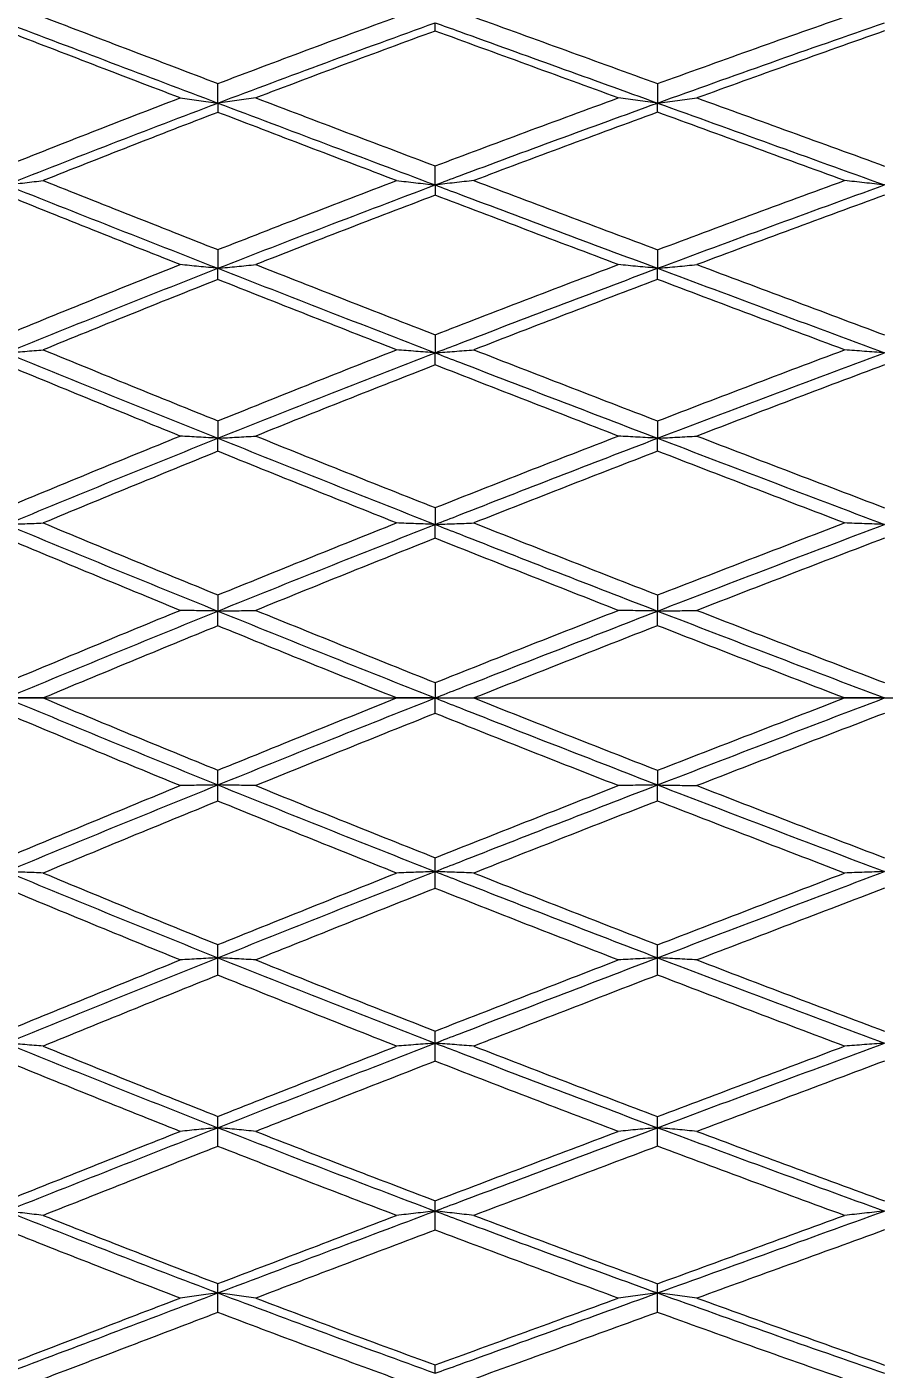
# Model space of a CAD drawing. Extents: x 6453 to 7582, y 0 to 827.
# Drawn here: x 6612.41 to 6621.37, y 655.28 to 669.31 of the extents above; entities that cross this region are included whole.
import ezdxf

# ---------------------------------------------------------------- set-up
doc = ezdxf.new("R2010")
doc.units = 0
doc.header["$LTSCALE"] = 30
doc.header["$MEASUREMENT"] = 0
doc.header["$PDMODE"] = 3
doc.header["$PDSIZE"] = -10
doc.linetypes.add('CENTER', pattern=[2, 1.25, -0.25, 0.25, -0.25])
doc.layers.get('0').update_dxf_attribs({"linetype": 'CONTINUOUS'})
doc.layers.get('DEFPOINTS').update_dxf_attribs({"linetype": 'CONTINUOUS'})
doc.layers.add('1', color=7, linetype='CONTINUOUS')
doc.layers.add('DEF_LAYER_ASSEM_MEMBER', color=7, linetype='CONTINUOUS')
doc.styles.add('Daelim Dimension', font='')
doc.styles.get('Daelim Dimension').set_extended_font_data('나눔고딕')
doc.dimstyles.new('DEFAULT', dxfattribs={"dimscale": 2, "dimtxt": 2, "dimasz": 2, "dimexe": 0, "dimexo": 2, "dimgap": 1, "dimtad": 1, "dimdec": 1, "dimzin": 9, "dimdsep": 46, "dimtxsty": 'Daelim Dimension', "dimcen": 0.5, "dimclrd": 252, "dimclre": 252, "dimclrt": 3, "dimadec": 1, "dimazin": 0, "dimtfac": 1, "dimtdec": 1, "dimtix": 1, "dimtmove": 0, "dimatfit": 3, "dimfxl": 1, "dimtolj": 1, "dimtzin": 1, "dimlwd": 9, "dimlwe": 9, "dimarcsym": 0})

# ---------------------------------------------------------------- blocks, each defined once
blk = doc.blocks.new('*D59')
at = {"color": 5, "lineweight": 9, "ltscale": 0.5, "transparency": 16777216}
for p, q in [((6568.318, 770.756), (6545.684, 770.756)), ((6547.684, 555.901), (6547.684, 766.756)), ((6751.186, 551.901), (6545.684, 551.901))]:
    blk.add_line(p, q, dxfattribs=at)
at = {"color": 5, "ltscale": 0.5, "transparency": 16777216}
for points in [[(6547.017, 766.756), (6548.35, 766.756), (6547.684, 770.756)], [(6547.017, 555.901), (6548.35, 555.901), (6547.684, 551.901)]]:
    blk.add_solid(points, dxfattribs=at)
at = {"layer": 'DEFPOINTS', "color": 0, "ltscale": 0.5, "transparency": 16777216}
for p in [(6547.684, 770.756), (6572.318, 770.756), (6755.186, 551.901)]:
    blk.add_point(p, dxfattribs=at)
at = {"color": 7, "ltscale": 0.5, "transparency": 16777216, "insert": (6540.24, 655.001), "char_height": 10, "attachment_point": 5, "rotation": 90, "style": 'Daelim Dimension'}
blk.add_mtext('\\A1;219', dxfattribs=at)

msp = doc.modelspace()

# ---------------------------------------------------------------- linework, layer by layer
at = {"layer": '1', "color": 7, "linetype": 'Continuous', "lineweight": 18}
for points in [[(6612.19, 669.352), (6612.917, 669.076), (6613.655, 668.796), (6614.403, 668.513)], [(6612.577, 669.413), (6612.881, 669.297), (6613.49, 669.065), (6614.098, 668.833), (6614.403, 668.717)], [(6614.403, 668.717), (6614.707, 668.833), (6615.322, 669.064), (6615.952, 669.297), (6616.271, 669.413)], [(6614.403, 668.513), (6615.15, 668.796), (6615.908, 669.076), (6616.675, 669.352)], [(6616.675, 669.266), (6616.675, 669.281), (6616.675, 669.309), (6616.675, 669.338), (6616.675, 669.352)], [(6617.079, 669.413), (6617.4, 669.297), (6618.041, 669.065), (6618.681, 668.832), (6619, 668.716)], [(6619, 668.716), (6619.317, 668.831), (6619.96, 669.063), (6620.621, 669.296), (6620.955, 669.413)], [(6619, 668.513), (6619.784, 668.796), (6620.575, 669.076), (6621.373, 669.352)], [(6614.008, 668.567), (6613.705, 668.683), (6613.099, 668.915), (6612.493, 669.148), (6612.19, 669.265)], [(6616.675, 669.266), (6616.354, 669.149), (6615.721, 668.915), (6615.103, 668.683), (6614.799, 668.567)], [(6618.589, 668.567), (6618.271, 668.683), (6617.633, 668.916), (6616.994, 669.149), (6616.675, 669.266)], [(6621.373, 669.267), (6621.037, 669.149), (6620.375, 668.914), (6619.73, 668.682), (6619.412, 668.567)], [(6614.403, 668.513), (6614.403, 668.547), (6614.403, 668.615), (6614.403, 668.683), (6614.403, 668.717)], [(6619, 668.716), (6619, 668.683), (6619, 668.615), (6619, 668.547), (6619, 668.513)], [(6612.19, 667.857), (6612.486, 667.975), (6613.084, 668.211), (6613.697, 668.448), (6614.008, 668.567)], [(6612.19, 667.657), (6612.917, 667.945), (6613.655, 668.23), (6614.403, 668.513)], [(6614.008, 668.567), (6614.073, 668.558), (6614.204, 668.54), (6614.336, 668.522), (6614.403, 668.513)], [(6614.799, 668.567), (6614.733, 668.558), (6614.601, 668.54), (6614.469, 668.522), (6614.403, 668.513)], [(6614.403, 668.513), (6615.15, 668.23), (6615.908, 667.945), (6616.675, 667.657)], [(6614.403, 668.513), (6614.403, 668.497), (6614.403, 668.465), (6614.403, 668.432), (6614.403, 668.416)], [(6614.799, 668.567), (6615.112, 668.448), (6615.738, 668.21), (6616.363, 667.974), (6616.675, 667.856)], [(6616.675, 667.856), (6616.985, 667.973), (6617.615, 668.209), (6618.262, 668.447), (6618.589, 668.567)], [(6619, 668.513), (6618.931, 668.522), (6618.794, 668.54), (6618.657, 668.558), (6618.589, 668.567)], [(6619, 668.513), (6619.069, 668.522), (6619.207, 668.54), (6619.344, 668.558), (6619.412, 668.567)], [(6619, 668.513), (6619.784, 668.23), (6620.575, 667.945), (6621.373, 667.657)], [(6619, 668.417), (6619, 668.433), (6619, 668.465), (6619, 668.497), (6619, 668.513)], [(6619.412, 668.567), (6619.736, 668.449), (6620.387, 668.213), (6621.044, 667.975), (6621.373, 667.855)], [(6614.403, 668.416), (6614.091, 668.297), (6613.475, 668.058), (6612.874, 667.821), (6612.577, 667.703)], [(6616.271, 667.703), (6615.961, 667.821), (6615.338, 668.058), (6614.715, 668.297), (6614.403, 668.416)], [(6619, 668.417), (6618.672, 668.297), (6618.023, 668.058), (6617.391, 667.821), (6617.079, 667.703)], [(6620.955, 667.703), (6620.628, 667.823), (6619.975, 668.061), (6619.324, 668.299), (6619, 668.417)], [(6616.675, 667.657), (6616.675, 667.69), (6616.675, 667.756), (6616.675, 667.823), (6616.675, 667.856)], [(6612.19, 667.657), (6612.255, 667.665), (6612.384, 667.68), (6612.513, 667.696), (6612.577, 667.703)], [(6612.19, 667.657), (6612.917, 667.369), (6613.655, 667.079), (6614.403, 666.786)], [(6612.577, 667.703), (6612.881, 667.582), (6613.49, 667.341), (6614.098, 667.101), (6614.403, 666.981)], [(6614.403, 666.981), (6614.705, 667.099), (6615.318, 667.339), (6615.951, 667.581), (6616.271, 667.703)], [(6614.403, 666.786), (6615.15, 667.079), (6615.908, 667.369), (6616.675, 667.657)], [(6616.271, 667.703), (6616.338, 667.696), (6616.472, 667.68), (6616.607, 667.665), (6616.675, 667.657)], [(6617.079, 667.703), (6617.012, 667.696), (6616.877, 667.68), (6616.742, 667.665), (6616.675, 667.657)], [(6616.675, 667.657), (6616.675, 667.639), (6616.675, 667.604), (6616.675, 667.568), (6616.675, 667.55)], [(6617.079, 667.703), (6617.4, 667.582), (6618.041, 667.34), (6618.681, 667.1), (6619, 666.98)], [(6619, 666.98), (6619.319, 667.099), (6619.964, 667.34), (6620.622, 667.582), (6620.955, 667.703)], [(6619, 666.786), (6619.784, 667.079), (6620.575, 667.369), (6621.373, 667.657)], [(6621.373, 667.657), (6621.303, 667.665), (6621.163, 667.68), (6621.024, 667.696), (6620.955, 667.703)], [(6614.008, 666.825), (6613.705, 666.945), (6613.099, 667.186), (6612.493, 667.428), (6612.19, 667.549)], [(6616.675, 667.55), (6616.352, 667.427), (6615.717, 667.184), (6615.101, 666.944), (6614.799, 666.825)], [(6618.589, 666.825), (6618.271, 666.945), (6617.633, 667.186), (6616.994, 667.429), (6616.675, 667.55)], [(6621.373, 667.551), (6621.048, 667.432), (6620.397, 667.193), (6619.741, 666.948), (6619.412, 666.825)], [(6614.403, 666.981), (6614.403, 666.948), (6614.403, 666.883), (6614.403, 666.818), (6614.403, 666.786)], [(6619, 666.98), (6619, 666.947), (6619, 666.883), (6619, 666.818), (6619, 666.786)], [(6612.19, 666.092), (6612.485, 666.213), (6613.083, 666.456), (6613.697, 666.702), (6614.008, 666.825)], [(6612.19, 665.903), (6612.917, 666.199), (6613.655, 666.494), (6614.403, 666.786)], [(6614.403, 666.786), (6614.336, 666.792), (6614.204, 666.805), (6614.073, 666.818), (6614.008, 666.825)], [(6614.403, 666.786), (6614.469, 666.792), (6614.601, 666.805), (6614.733, 666.818), (6614.799, 666.825)], [(6614.403, 666.786), (6615.15, 666.494), (6615.908, 666.199), (6616.675, 665.903)], [(6614.403, 666.669), (6614.403, 666.688), (6614.403, 666.727), (6614.403, 666.766), (6614.403, 666.786)], [(6614.799, 666.825), (6615.112, 666.702), (6615.738, 666.456), (6616.363, 666.213), (6616.675, 666.091)], [(6616.675, 666.091), (6616.985, 666.212), (6617.614, 666.455), (6618.261, 666.701), (6618.589, 666.825)], [(6619, 666.786), (6618.931, 666.792), (6618.794, 666.805), (6618.657, 666.818), (6618.589, 666.825)], [(6619, 666.786), (6619.069, 666.792), (6619.207, 666.805), (6619.344, 666.818), (6619.412, 666.825)], [(6619, 666.786), (6619.784, 666.494), (6620.575, 666.199), (6621.373, 665.903)], [(6619, 666.67), (6619, 666.689), (6619, 666.728), (6619, 666.767), (6619, 666.786)], [(6619.412, 666.825), (6619.737, 666.703), (6620.389, 666.459), (6621.044, 666.213), (6621.373, 666.09)], [(6614.403, 666.669), (6614.09, 666.545), (6613.474, 666.299), (6612.873, 666.055), (6612.577, 665.934)], [(6616.271, 665.934), (6615.961, 666.056), (6615.338, 666.299), (6614.715, 666.545), (6614.403, 666.669)], [(6619, 666.67), (6618.682, 666.549), (6618.043, 666.307), (6617.401, 666.059), (6617.079, 665.934)], [(6620.955, 665.934), (6620.628, 666.057), (6619.974, 666.302), (6619.324, 666.547), (6619, 666.67)], [(6616.675, 666.091), (6616.675, 666.06), (6616.675, 665.997), (6616.675, 665.934), (6616.675, 665.903)], [(6612.19, 665.903), (6612.255, 665.908), (6612.384, 665.918), (6612.513, 665.929), (6612.577, 665.934)], [(6612.577, 665.934), (6612.881, 665.81), (6613.49, 665.561), (6614.098, 665.315), (6614.403, 665.192)], [(6614.403, 665.192), (6614.708, 665.315), (6615.325, 665.562), (6615.954, 665.81), (6616.271, 665.934)], [(6616.675, 665.903), (6616.607, 665.908), (6616.472, 665.918), (6616.338, 665.929), (6616.271, 665.934)], [(6616.675, 665.903), (6616.742, 665.908), (6616.877, 665.918), (6617.012, 665.929), (6617.079, 665.934)], [(6617.079, 665.934), (6617.4, 665.809), (6618.041, 665.561), (6618.681, 665.314), (6619, 665.191)], [(6619, 665.191), (6619.326, 665.317), (6619.978, 665.566), (6620.629, 665.812), (6620.955, 665.934)], [(6621.373, 665.903), (6621.303, 665.908), (6621.163, 665.918), (6621.024, 665.929), (6620.955, 665.934)], [(6612.19, 665.903), (6612.917, 665.607), (6613.655, 665.309), (6614.403, 665.01)], [(6614.403, 665.01), (6615.15, 665.309), (6615.908, 665.607), (6616.675, 665.903)], [(6616.675, 665.776), (6616.675, 665.798), (6616.675, 665.84), (6616.675, 665.882), (6616.675, 665.903)], [(6619, 665.01), (6619.784, 665.309), (6620.575, 665.607), (6621.373, 665.903)], [(6614.008, 665.033), (6613.705, 665.156), (6613.099, 665.402), (6612.493, 665.651), (6612.19, 665.775)], [(6616.675, 665.776), (6616.362, 665.654), (6615.736, 665.408), (6615.111, 665.159), (6614.799, 665.033)], [(6618.589, 665.033), (6618.271, 665.156), (6617.633, 665.403), (6616.994, 665.652), (6616.675, 665.776)], [(6621.373, 665.777), (6621.048, 665.655), (6620.395, 665.409), (6619.74, 665.159), (6619.412, 665.033)], [(6614.403, 665.192), (6614.403, 665.162), (6614.403, 665.101), (6614.403, 665.04), (6614.403, 665.01)], [(6619, 665.191), (6619, 665.161), (6619, 665.101), (6619, 665.04), (6619, 665.01)], [(6612.19, 664.286), (6612.487, 664.41), (6613.087, 664.658), (6613.699, 664.908), (6614.008, 665.033)], [(6612.19, 664.109), (6612.917, 664.41), (6613.655, 664.711), (6614.403, 665.01)], [(6614.403, 665.01), (6614.336, 665.014), (6614.204, 665.021), (6614.073, 665.029), (6614.008, 665.033)], [(6614.403, 665.01), (6614.469, 665.014), (6614.601, 665.021), (6614.733, 665.029), (6614.799, 665.033)], [(6614.403, 665.01), (6615.15, 664.711), (6615.908, 664.41), (6616.675, 664.109)], [(6614.403, 664.874), (6614.403, 664.896), (6614.403, 664.942), (6614.403, 664.987), (6614.403, 665.01)], [(6614.799, 665.033), (6615.112, 664.907), (6615.738, 664.656), (6616.363, 664.408), (6616.675, 664.285)], [(6616.675, 664.285), (6616.995, 664.412), (6617.635, 664.663), (6618.272, 664.91), (6618.589, 665.033)], [(6619, 665.01), (6618.931, 665.014), (6618.794, 665.021), (6618.657, 665.029), (6618.589, 665.033)], [(6619, 665.01), (6619.069, 665.014), (6619.207, 665.021), (6619.344, 665.029), (6619.412, 665.033)], [(6619, 665.01), (6619.784, 664.711), (6620.575, 664.41), (6621.373, 664.109)], [(6619, 664.875), (6619, 664.897), (6619, 664.942), (6619, 664.987), (6619, 665.01)], [(6619.412, 665.033), (6619.737, 664.908), (6620.388, 664.659), (6621.044, 664.409), (6621.373, 664.284)], [(6614.403, 664.874), (6614.098, 664.75), (6613.489, 664.502), (6612.881, 664.251), (6612.577, 664.125)], [(6616.271, 664.125), (6615.961, 664.248), (6615.338, 664.497), (6614.715, 664.747), (6614.403, 664.874)], [(6619, 664.875), (6618.681, 664.752), (6618.042, 664.504), (6617.401, 664.252), (6617.079, 664.125)], [(6620.955, 664.125), (6620.628, 664.25), (6619.974, 664.5), (6619.324, 664.75), (6619, 664.875)], [(6616.675, 664.285), (6616.675, 664.255), (6616.675, 664.197), (6616.675, 664.138), (6616.675, 664.109)], [(6612.19, 664.109), (6612.255, 664.112), (6612.384, 664.117), (6612.513, 664.122), (6612.577, 664.125)], [(6612.19, 664.109), (6612.917, 663.808), (6613.655, 663.506), (6614.403, 663.204)], [(6612.577, 664.125), (6612.881, 663.998), (6613.49, 663.746), (6614.098, 663.497), (6614.403, 663.373)], [(6614.403, 663.373), (6614.714, 663.499), (6615.336, 663.751), (6615.959, 664.001), (6616.271, 664.125)], [(6614.403, 663.204), (6615.15, 663.506), (6615.908, 663.808), (6616.675, 664.109)], [(6616.675, 664.109), (6616.607, 664.112), (6616.472, 664.117), (6616.338, 664.122), (6616.271, 664.125)], [(6616.675, 664.109), (6616.742, 664.112), (6616.877, 664.117), (6617.012, 664.122), (6617.079, 664.125)], [(6616.675, 663.965), (6616.675, 663.989), (6616.675, 664.037), (6616.675, 664.085), (6616.675, 664.109)], [(6617.079, 664.125), (6617.4, 663.998), (6618.041, 663.746), (6618.681, 663.496), (6619, 663.372)], [(6619, 663.372), (6619.317, 663.495), (6619.96, 663.744), (6620.62, 663.997), (6620.955, 664.125)], [(6619, 663.204), (6619.784, 663.506), (6620.575, 663.808), (6621.373, 664.109)], [(6621.373, 664.109), (6621.303, 664.112), (6621.163, 664.117), (6621.024, 664.122), (6620.955, 664.125)], [(6614.008, 663.211), (6613.695, 663.34), (6613.079, 663.593), (6612.483, 663.841), (6612.19, 663.963)], [(6616.675, 663.965), (6616.362, 663.841), (6615.736, 663.591), (6615.111, 663.338), (6614.799, 663.211)], [(6618.589, 663.211), (6618.271, 663.336), (6617.633, 663.586), (6616.994, 663.838), (6616.675, 663.965)], [(6621.373, 663.966), (6621.045, 663.841), (6620.391, 663.59), (6619.738, 663.338), (6619.412, 663.211)], [(6614.403, 663.373), (6614.403, 663.344), (6614.403, 663.288), (6614.403, 663.232), (6614.403, 663.204)], [(6619, 663.372), (6619, 663.344), (6619, 663.287), (6619, 663.232), (6619, 663.204)], [(6612.19, 662.458), (6612.492, 662.584), (6613.097, 662.837), (6613.704, 663.087), (6614.008, 663.211)], [(6612.19, 662.296), (6612.917, 662.598), (6613.655, 662.901), (6614.403, 663.204)], [(6614.403, 663.204), (6614.336, 663.205), (6614.204, 663.207), (6614.073, 663.21), (6614.008, 663.211)], [(6614.403, 663.204), (6614.469, 663.205), (6614.601, 663.207), (6614.733, 663.21), (6614.799, 663.211)], [(6614.403, 663.204), (6615.15, 662.901), (6615.908, 662.598), (6616.675, 662.296)], [(6614.403, 663.05), (6614.403, 663.076), (6614.403, 663.127), (6614.403, 663.178), (6614.403, 663.204)], [(6614.799, 663.211), (6615.112, 663.084), (6615.739, 662.831), (6616.363, 662.581), (6616.675, 662.456)], [(6616.675, 662.456), (6616.985, 662.58), (6617.615, 662.83), (6618.262, 663.083), (6618.589, 663.211)], [(6619, 663.204), (6618.931, 663.205), (6618.794, 663.207), (6618.657, 663.21), (6618.589, 663.211)], [(6619, 663.204), (6619.069, 663.205), (6619.207, 663.207), (6619.344, 663.21), (6619.412, 663.211)], [(6619, 663.204), (6619.784, 662.901), (6620.575, 662.598), (6621.373, 662.296)], [(6619, 663.051), (6619, 663.077), (6619, 663.127), (6619, 663.178), (6619, 663.204)], [(6619.412, 663.211), (6619.737, 663.085), (6620.388, 662.833), (6621.044, 662.582), (6621.373, 662.456)], [(6614.403, 663.05), (6614.098, 662.926), (6613.489, 662.675), (6612.881, 662.423), (6612.577, 662.296)], [(6616.271, 662.296), (6615.95, 662.424), (6615.317, 662.678), (6614.704, 662.927), (6614.403, 663.05)], [(6619, 663.051), (6618.681, 662.927), (6618.041, 662.676), (6617.4, 662.423), (6617.079, 662.296)], [(6620.955, 662.296), (6620.628, 662.421), (6619.974, 662.673), (6619.324, 662.925), (6619, 663.051)], [(6616.675, 662.456), (6616.675, 662.43), (6616.675, 662.376), (6616.675, 662.322), (6616.675, 662.296)], [(6612.577, 662.296), (6612.513, 662.296), (6612.384, 662.296), (6612.255, 662.296), (6612.19, 662.296)], [(6612.19, 662.296), (6612.917, 661.993), (6613.655, 661.69), (6614.403, 661.387)], [(6612.577, 662.296), (6612.881, 662.168), (6613.489, 661.915), (6614.098, 661.665), (6614.403, 661.541)], [(6614.403, 661.541), (6614.704, 661.664), (6615.318, 661.913), (6615.95, 662.167), (6616.271, 662.296)], [(6614.403, 661.387), (6615.15, 661.69), (6615.908, 661.993), (6616.675, 662.296)], [(6616.675, 662.296), (6616.607, 662.296), (6616.472, 662.296), (6616.338, 662.296), (6616.271, 662.296)], [(6616.675, 662.135), (6616.675, 662.161), (6616.675, 662.215), (6616.675, 662.269), (6616.675, 662.296)], [(6616.675, 662.296), (6616.742, 662.296), (6616.877, 662.296), (6617.012, 662.296), (6617.079, 662.296)], [(6617.079, 662.296), (6617.4, 662.168), (6618.041, 661.915), (6618.681, 661.664), (6619, 661.54)], [(6619, 661.54), (6619.32, 661.664), (6619.965, 661.915), (6620.623, 662.168), (6620.955, 662.296)], [(6619, 661.387), (6619.784, 661.69), (6620.575, 661.993), (6621.373, 662.296)], [(6621.373, 662.296), (6621.303, 662.296), (6621.163, 662.296), (6621.024, 662.296), (6620.955, 662.296)], [(6614.008, 661.38), (6613.705, 661.504), (6613.098, 661.754), (6612.493, 662.006), (6612.19, 662.133)], [(6616.675, 662.135), (6616.362, 662.01), (6615.736, 661.759), (6615.111, 661.507), (6614.799, 661.38)], [(6618.589, 661.38), (6618.26, 661.508), (6617.612, 661.762), (6616.984, 662.011), (6616.675, 662.135)], [(6621.373, 662.135), (6621.04, 662.008), (6620.379, 661.754), (6619.732, 661.504), (6619.412, 661.38)], [(6614.403, 661.387), (6614.403, 661.413), (6614.403, 661.464), (6614.403, 661.515), (6614.403, 661.541)], [(6619, 661.54), (6619, 661.514), (6619, 661.464), (6619, 661.413), (6619, 661.387)], [(6612.19, 660.482), (6612.917, 660.783), (6613.655, 661.085), (6614.403, 661.387)], [(6612.19, 660.628), (6612.485, 660.751), (6613.083, 660.999), (6613.697, 661.252), (6614.008, 661.38)], [(6614.403, 661.387), (6614.336, 661.386), (6614.204, 661.384), (6614.073, 661.381), (6614.008, 661.38)], [(6614.403, 661.218), (6614.403, 661.247), (6614.403, 661.303), (6614.403, 661.359), (6614.403, 661.387)], [(6614.403, 661.387), (6615.15, 661.085), (6615.908, 660.783), (6616.675, 660.482)], [(6614.799, 661.38), (6614.733, 661.381), (6614.601, 661.384), (6614.469, 661.386), (6614.403, 661.387)], [(6614.799, 661.38), (6615.112, 661.252), (6615.738, 660.999), (6616.363, 660.75), (6616.675, 660.626)], [(6616.675, 660.626), (6616.986, 660.75), (6617.617, 660.999), (6618.263, 661.252), (6618.589, 661.38)], [(6619, 661.387), (6618.931, 661.386), (6618.794, 661.384), (6618.657, 661.381), (6618.589, 661.38)], [(6619, 661.219), (6619, 661.247), (6619, 661.304), (6619, 661.36), (6619, 661.387)], [(6619, 661.387), (6619.784, 661.085), (6620.575, 660.783), (6621.373, 660.482)], [(6619, 661.387), (6619.069, 661.386), (6619.207, 661.384), (6619.344, 661.381), (6619.412, 661.38)], [(6619.412, 661.38), (6619.736, 661.254), (6620.387, 661.002), (6621.044, 660.751), (6621.373, 660.626)], [(6614.403, 661.218), (6614.098, 661.094), (6613.489, 660.844), (6612.881, 660.593), (6612.577, 660.466)], [(6616.271, 660.466), (6615.96, 660.59), (6615.337, 660.839), (6614.714, 661.091), (6614.403, 661.218)], [(6619, 661.219), (6618.672, 661.092), (6618.024, 660.839), (6617.391, 660.59), (6617.079, 660.466)], [(6620.955, 660.466), (6620.62, 660.594), (6619.959, 660.848), (6619.316, 661.096), (6619, 661.219)], [(6616.675, 660.482), (6616.675, 660.506), (6616.675, 660.554), (6616.675, 660.602), (6616.675, 660.626)], [(6612.19, 660.482), (6612.917, 660.181), (6613.655, 659.88), (6614.403, 659.581)], [(6612.577, 660.466), (6612.513, 660.469), (6612.384, 660.474), (6612.255, 660.479), (6612.19, 660.482)], [(6612.577, 660.466), (6612.881, 660.34), (6613.489, 660.088), (6614.098, 659.841), (6614.403, 659.718)], [(6614.403, 659.581), (6615.15, 659.88), (6615.908, 660.181), (6616.675, 660.482)], [(6614.403, 659.718), (6614.707, 659.841), (6615.324, 660.088), (6615.953, 660.34), (6616.271, 660.466)], [(6616.675, 660.482), (6616.607, 660.479), (6616.472, 660.474), (6616.338, 660.469), (6616.271, 660.466)], [(6616.675, 660.306), (6616.675, 660.336), (6616.675, 660.394), (6616.675, 660.453), (6616.675, 660.482)], [(6617.079, 660.466), (6617.012, 660.469), (6616.877, 660.474), (6616.742, 660.479), (6616.675, 660.482)], [(6617.079, 660.466), (6617.4, 660.34), (6618.041, 660.088), (6618.681, 659.84), (6619, 659.716)], [(6619, 659.581), (6619.784, 659.88), (6620.575, 660.181), (6621.373, 660.482)], [(6619, 659.716), (6619.319, 659.839), (6619.963, 660.087), (6620.622, 660.339), (6620.955, 660.466)], [(6621.373, 660.482), (6621.303, 660.479), (6621.163, 660.474), (6621.024, 660.469), (6620.955, 660.466)], [(6614.008, 659.558), (6613.705, 659.681), (6613.099, 659.928), (6612.493, 660.179), (6612.19, 660.305)], [(6616.675, 660.306), (6616.355, 660.18), (6615.722, 659.928), (6615.104, 659.681), (6614.799, 659.558)], [(6618.589, 659.558), (6618.27, 659.681), (6617.631, 659.929), (6616.993, 660.18), (6616.675, 660.306)], [(6621.373, 660.307), (6621.039, 660.18), (6620.378, 659.928), (6619.732, 659.681), (6619.412, 659.558)], [(6614.403, 659.581), (6614.403, 659.604), (6614.403, 659.649), (6614.403, 659.695), (6614.403, 659.718)], [(6619, 659.581), (6619, 659.604), (6619, 659.649), (6619, 659.694), (6619, 659.716)], [(6612.19, 658.688), (6612.917, 658.984), (6613.655, 659.282), (6614.403, 659.581)], [(6612.19, 658.816), (6612.486, 658.938), (6613.085, 659.183), (6613.698, 659.432), (6614.008, 659.558)], [(6614.403, 659.581), (6614.336, 659.577), (6614.204, 659.57), (6614.073, 659.562), (6614.008, 659.558)], [(6614.403, 659.399), (6614.403, 659.429), (6614.403, 659.49), (6614.403, 659.551), (6614.403, 659.581)], [(6614.403, 659.581), (6615.15, 659.282), (6615.908, 658.984), (6616.675, 658.688)], [(6614.799, 659.558), (6614.733, 659.562), (6614.601, 659.57), (6614.469, 659.577), (6614.403, 659.581)], [(6614.799, 659.558), (6615.112, 659.432), (6615.738, 659.182), (6616.363, 658.936), (6616.675, 658.815)], [(6616.675, 658.815), (6616.986, 658.936), (6617.616, 659.181), (6618.262, 659.432), (6618.589, 659.558)], [(6619, 659.581), (6618.931, 659.577), (6618.794, 659.57), (6618.657, 659.562), (6618.589, 659.558)], [(6619, 659.4), (6619, 659.43), (6619, 659.491), (6619, 659.551), (6619, 659.581)], [(6619, 659.581), (6619.784, 659.282), (6620.575, 658.984), (6621.373, 658.688)], [(6619.412, 659.558), (6619.344, 659.562), (6619.207, 659.57), (6619.069, 659.577), (6619, 659.581)], [(6619.412, 659.558), (6619.736, 659.433), (6620.387, 659.185), (6621.044, 658.937), (6621.373, 658.814)], [(6614.403, 659.399), (6614.092, 659.273), (6613.476, 659.024), (6612.874, 658.779), (6612.577, 658.657)], [(6616.271, 658.657), (6615.961, 658.779), (6615.338, 659.024), (6614.715, 659.273), (6614.403, 659.399)], [(6619, 659.4), (6618.672, 659.273), (6618.023, 659.023), (6617.391, 658.778), (6617.079, 658.657)], [(6620.955, 658.657), (6620.626, 658.781), (6619.971, 659.028), (6619.322, 659.276), (6619, 659.4)], [(6616.675, 658.688), (6616.675, 658.709), (6616.675, 658.751), (6616.675, 658.793), (6616.675, 658.815)], [(6612.19, 658.688), (6612.917, 658.392), (6613.655, 658.098), (6614.403, 657.805)], [(6612.577, 658.657), (6612.513, 658.662), (6612.384, 658.673), (6612.255, 658.683), (6612.19, 658.688)], [(6612.577, 658.657), (6612.881, 658.533), (6613.49, 658.286), (6614.098, 658.043), (6614.403, 657.922)], [(6614.403, 657.805), (6615.15, 658.098), (6615.908, 658.392), (6616.675, 658.688)], [(6614.403, 657.922), (6614.707, 658.043), (6615.322, 658.285), (6615.952, 658.532), (6616.271, 658.657)], [(6616.675, 658.688), (6616.607, 658.683), (6616.472, 658.673), (6616.338, 658.662), (6616.271, 658.657)], [(6616.675, 658.5), (6616.675, 658.531), (6616.675, 658.594), (6616.675, 658.657), (6616.675, 658.688)], [(6617.079, 658.657), (6617.012, 658.662), (6616.877, 658.673), (6616.742, 658.683), (6616.675, 658.688)], [(6617.079, 658.657), (6617.4, 658.532), (6618.041, 658.285), (6618.681, 658.042), (6619, 657.921)], [(6619, 657.805), (6619.784, 658.098), (6620.575, 658.392), (6621.373, 658.688)], [(6619, 657.921), (6619.318, 658.041), (6619.962, 658.284), (6620.622, 658.532), (6620.955, 658.657)], [(6621.373, 658.688), (6621.303, 658.683), (6621.163, 658.673), (6621.024, 658.662), (6620.955, 658.657)], [(6614.008, 657.766), (6613.705, 657.886), (6613.099, 658.128), (6612.493, 658.375), (6612.19, 658.499)], [(6616.675, 658.5), (6616.354, 658.375), (6615.721, 658.128), (6615.104, 657.886), (6614.799, 657.766)], [(6618.589, 657.766), (6618.271, 657.886), (6617.633, 658.129), (6616.994, 658.375), (6616.675, 658.5)], [(6621.373, 658.501), (6621.039, 658.376), (6620.377, 658.128), (6619.731, 657.886), (6619.412, 657.766)], [(6612.19, 656.934), (6612.917, 657.222), (6613.655, 657.513), (6614.403, 657.805)], [(6614.403, 657.805), (6614.336, 657.799), (6614.204, 657.786), (6614.073, 657.773), (6614.008, 657.766)], [(6614.403, 657.805), (6614.403, 657.825), (6614.403, 657.864), (6614.403, 657.903), (6614.403, 657.922)], [(6614.403, 657.61), (6614.403, 657.643), (6614.403, 657.708), (6614.403, 657.773), (6614.403, 657.805)], [(6614.403, 657.805), (6615.15, 657.513), (6615.908, 657.222), (6616.675, 656.934)], [(6614.799, 657.766), (6614.733, 657.773), (6614.601, 657.786), (6614.469, 657.799), (6614.403, 657.805)], [(6619, 657.805), (6618.931, 657.799), (6618.794, 657.786), (6618.657, 657.773), (6618.589, 657.766)], [(6619, 657.805), (6619, 657.824), (6619, 657.863), (6619, 657.902), (6619, 657.921)], [(6619, 657.611), (6619, 657.644), (6619, 657.708), (6619, 657.773), (6619, 657.805)], [(6619, 657.805), (6619.784, 657.513), (6620.575, 657.222), (6621.373, 656.934)], [(6619.412, 657.766), (6619.344, 657.773), (6619.207, 657.786), (6619.069, 657.799), (6619, 657.805)], [(6612.19, 657.042), (6612.486, 657.16), (6613.084, 657.399), (6613.697, 657.643), (6614.008, 657.766)], [(6614.799, 657.766), (6615.112, 657.643), (6615.738, 657.399), (6616.363, 657.16), (6616.675, 657.041)], [(6616.675, 657.041), (6616.985, 657.159), (6617.615, 657.398), (6618.261, 657.642), (6618.589, 657.766)], [(6619.412, 657.766), (6619.736, 657.644), (6620.387, 657.402), (6621.044, 657.16), (6621.373, 657.04)], [(6614.403, 657.61), (6614.091, 657.488), (6613.475, 657.244), (6612.874, 657.006), (6612.577, 656.888)], [(6616.271, 656.888), (6615.961, 657.006), (6615.338, 657.244), (6614.715, 657.488), (6614.403, 657.61)], [(6619, 657.611), (6618.671, 657.488), (6618.021, 657.243), (6617.39, 657.005), (6617.079, 656.888)], [(6620.955, 656.888), (6620.628, 657.007), (6619.975, 657.247), (6619.324, 657.49), (6619, 657.611)], [(6616.675, 656.934), (6616.675, 656.952), (6616.675, 656.987), (6616.675, 657.023), (6616.675, 657.041)], [(6612.19, 656.934), (6612.917, 656.646), (6613.655, 656.361), (6614.403, 656.078)], [(6612.577, 656.888), (6612.513, 656.895), (6612.384, 656.911), (6612.255, 656.926), (6612.19, 656.934)], [(6612.577, 656.888), (6612.881, 656.767), (6613.49, 656.527), (6614.098, 656.292), (6614.403, 656.175)], [(6614.403, 656.078), (6615.15, 656.361), (6615.908, 656.646), (6616.675, 656.934)], [(6614.403, 656.175), (6614.707, 656.291), (6615.322, 656.526), (6615.953, 656.766), (6616.271, 656.888)], [(6616.675, 656.934), (6616.607, 656.926), (6616.472, 656.911), (6616.338, 656.895), (6616.271, 656.888)], [(6616.675, 656.735), (6616.675, 656.768), (6616.675, 656.835), (6616.675, 656.901), (6616.675, 656.934)], [(6617.079, 656.888), (6617.012, 656.895), (6616.877, 656.911), (6616.742, 656.926), (6616.675, 656.934)], [(6617.079, 656.888), (6617.4, 656.767), (6618.041, 656.527), (6618.681, 656.291), (6619, 656.174)], [(6619, 656.078), (6619.784, 656.361), (6620.575, 656.646), (6621.373, 656.934)], [(6619, 656.174), (6619.318, 656.29), (6619.962, 656.525), (6620.622, 656.766), (6620.955, 656.888)], [(6621.373, 656.934), (6621.303, 656.926), (6621.163, 656.911), (6621.024, 656.895), (6620.955, 656.888)], [(6614.008, 656.024), (6613.705, 656.14), (6613.099, 656.375), (6612.493, 656.613), (6612.19, 656.734)], [(6616.675, 656.735), (6616.354, 656.614), (6615.721, 656.374), (6615.104, 656.14), (6614.799, 656.024)], [(6618.589, 656.024), (6618.271, 656.14), (6617.633, 656.375), (6616.994, 656.614), (6616.675, 656.735)], [(6621.373, 656.736), (6621.038, 656.614), (6620.377, 656.374), (6619.731, 656.14), (6619.412, 656.024)], [(6614.403, 656.078), (6614.403, 656.094), (6614.403, 656.126), (6614.403, 656.159), (6614.403, 656.175)], [(6619, 656.078), (6619, 656.094), (6619, 656.126), (6619, 656.158), (6619, 656.174)], [(6612.19, 655.239), (6612.917, 655.515), (6613.655, 655.795), (6614.403, 656.078)], [(6612.19, 655.326), (6612.486, 655.44), (6613.084, 655.67), (6613.697, 655.905), (6614.008, 656.024)], [(6614.403, 656.078), (6614.336, 656.069), (6614.204, 656.051), (6614.073, 656.033), (6614.008, 656.024)], [(6614.403, 655.874), (6614.403, 655.908), (6614.403, 655.976), (6614.403, 656.044), (6614.403, 656.078)], [(6614.403, 656.078), (6615.15, 655.795), (6615.908, 655.515), (6616.675, 655.239)], [(6614.799, 656.024), (6614.733, 656.033), (6614.601, 656.051), (6614.469, 656.069), (6614.403, 656.078)], [(6614.799, 656.024), (6615.112, 655.905), (6615.738, 655.669), (6616.363, 655.439), (6616.675, 655.325)], [(6616.675, 655.325), (6616.984, 655.438), (6617.612, 655.667), (6618.26, 655.904), (6618.589, 656.024)], [(6619, 656.078), (6618.931, 656.069), (6618.794, 656.051), (6618.657, 656.033), (6618.589, 656.024)], [(6619, 655.875), (6619, 655.908), (6619, 655.976), (6619, 656.044), (6619, 656.078)], [(6619, 656.078), (6619.784, 655.795), (6620.575, 655.515), (6621.373, 655.239)], [(6619.412, 656.024), (6619.344, 656.033), (6619.207, 656.051), (6619.069, 656.069), (6619, 656.078)], [(6619.412, 656.024), (6619.737, 655.906), (6620.389, 655.672), (6621.044, 655.44), (6621.373, 655.324)], [(6614.403, 655.874), (6614.092, 655.755), (6613.476, 655.521), (6612.875, 655.291), (6612.577, 655.178)], [(6616.271, 655.178), (6615.961, 655.291), (6615.338, 655.521), (6614.715, 655.755), (6614.403, 655.874)], [(6619, 655.875), (6618.67, 655.755), (6618.019, 655.519), (6617.389, 655.29), (6617.079, 655.178)], [(6620.955, 655.178), (6620.628, 655.292), (6619.974, 655.523), (6619.324, 655.757), (6619, 655.875)], [(6616.675, 655.239), (6616.675, 655.253), (6616.675, 655.282), (6616.675, 655.31), (6616.675, 655.325)]]:
    msp.add_open_spline(points, degree=3, dxfattribs=at)
for points in [[(6616.675, 669.352), (6616.759, 669.322), (6617.527, 669.045), (6618.303, 668.765), (6619, 668.513)], [(6616.675, 667.657), (6616.759, 667.689), (6617.527, 667.976), (6618.303, 668.262), (6619, 668.513)], [(6616.675, 667.657), (6616.759, 667.625), (6617.527, 667.337), (6618.303, 667.046), (6619, 666.786)], [(6616.675, 665.903), (6616.759, 665.935), (6617.527, 666.231), (6618.303, 666.526), (6619, 666.786)], [(6616.675, 665.903), (6616.759, 665.87), (6617.527, 665.574), (6618.303, 665.276), (6619, 665.01)], [(6616.675, 664.109), (6616.759, 664.142), (6617.527, 664.443), (6618.303, 664.744), (6619, 665.01)], [(6616.675, 664.109), (6616.759, 664.076), (6617.527, 663.775), (6618.303, 663.473), (6619, 663.204)], [(6616.675, 662.296), (6616.759, 662.329), (6617.527, 662.632), (6618.303, 662.934), (6619, 663.204)], [(6616.675, 662.296), (6616.759, 662.262), (6617.527, 661.959), (6618.303, 661.657), (6619, 661.387)], [(6616.675, 660.482), (6616.759, 660.515), (6617.527, 660.816), (6618.303, 661.118), (6619, 661.387)], [(6616.675, 660.482), (6616.759, 660.449), (6617.527, 660.148), (6618.303, 659.847), (6619, 659.581)], [(6616.675, 658.688), (6616.759, 658.721), (6617.527, 659.017), (6618.303, 659.315), (6619, 659.581)], [(6616.675, 658.688), (6616.759, 658.656), (6617.527, 658.36), (6618.303, 658.065), (6619, 657.805)], [(6616.675, 656.934), (6616.759, 656.966), (6617.527, 657.254), (6618.303, 657.545), (6619, 657.805)], [(6616.675, 656.934), (6616.759, 656.902), (6617.527, 656.615), (6618.303, 656.329), (6619, 656.078)], [(6616.675, 655.239), (6616.759, 655.269), (6617.527, 655.546), (6618.303, 655.826), (6619, 656.078)]]:
    msp.add_open_spline(points, degree=3, knots=[0, 0, 0, 0, 0.110293, 1, 1, 1, 1], dxfattribs=at)
at = {"layer": 'DEF_LAYER_ASSEM_MEMBER', "color": 1, "linetype": 'CENTER', "lineweight": 5}
msp.add_line((6590.438, 662.296), (6913.275, 662.296), dxfattribs=at)

# ---------------------------------------------------------------- dimensions: what is measured, and where the dimension line sits
at = {"color": 5, "ltscale": 0.5}
dim = msp.add_linear_dim(base=(6547.684, 770.756), p1=(6755.186, 551.901), p2=(6572.318, 770.756), angle=90, dimstyle='DEFAULT', override={"dimtxt": 5, "dimexe": 1, "dimdec": 0, "dimclrd": 5, "dimclre": 5, "dimclrt": 7}, dxfattribs=at)
dim.commit()
dim.dimension.update_dxf_attribs({"geometry": '*D59', "text_midpoint": (6547.684, 655.001), "dimtype": 160})

doc.saveas('drawing.dxf')
